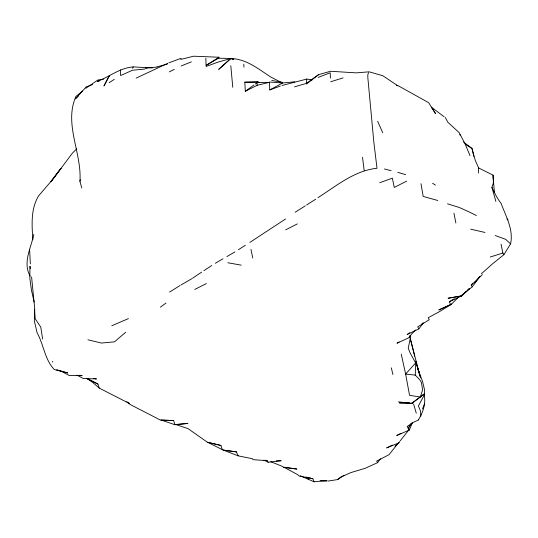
<?xml version="1.0" encoding="UTF-8"?>
<svg xmlns="http://www.w3.org/2000/svg" width="538" height="538" viewBox="0 0 538 538"><rect width="100%" height="100%" fill="white"/><g stroke="black" fill="none" stroke-linecap="round" stroke-linejoin="round"><path stroke-width="0.81" d="M400.992 433.339L396.708 435.504L409.257 430.104L407.158 426.493L413.406 422.317L418.732 419.916L418.416 419.788C422.996 412.505 426.177 403.204 424.065 394.562M258.139 81.863L244.797 82.146L245.308 91.299L257.083 85.313L257.117 82.361L267.837 82.623M31.587 276.855L34.728 308.873L34.351 321.072L37.122 332.834C43.739 344.562 44.728 359.747 54.318 369.539L67.842 372.962L57.008 369.956M478.517 172.967L478.638 167.97L475.215 160.183L472.008 148.475L463.561 142.025M409.31 402.875L399.452 402.915L411.799 403.339L420.279 397.01L422.612 389.902L421.395 382.363L419.721 379.727L415.262 375.12L415.639 362.921L410.259 353.224L408.234 348.281L410.635 336.627L409.808 335.504L409.183 337.582L397.004 343.224L399.142 341.939M481.416 273.734L492.613 263.761L503.911 254.682L510.589 243.875C513.649 229.37 505.922 216.565 501.16 203.512C497.28 198.583 494.577 193.048 491.927 187.412L493.413 182.712L493.03 175.119L478.638 167.97M294.508 86.874L306.418 83.356L306.794 79.059L312.296 79.839M410.487 339.337L419.156 372.874L415.659 361.206L420.635 377.891L417.495 367.884L422.518 381.328L424.469 389.512L424.415 394.731L418.403 405.988L420.481 410.918L420.837 416.082M81.742 187.957L79.933 181.272L80.33 179.699M33.813 234.42C31.056 247.978 22.515 262.584 30.128 276.061M409.257 430.104L412.316 422.982M368.496 72.691L367.817 74.822L367.824 77.519L373.89 142.644L377.004 168.286C354.636 170.499 336.337 185.953 317.985 197.661M399.64 441.577L399.203 442.727L386.627 447.925L392.41 445.101M422.512 408.927L424.69 403.413M132.59 68.313L133.29 66.907L152.315 67.983M205.839 58.225L206.061 65.454L218.408 58.225L219.013 57.236L193.593 56.208L180.795 59.395L181.003 58.339L168.824 62.859M411.301 423.426L408.207 428.288L411.839 422.915M237.695 455.155L236.485 451.886L223.156 450.064L238.226 455.861L238.569 455.343M327.951 481.086L337.629 479.58L340.359 477.267L351.005 472.546L365.134 468.316L377.656 462.64L380.427 458.739M469.627 288.415L461.812 295.833L448.08 298.247L460.985 296.034L472.263 286.815L479.903 276.465M400.124 440.931L409.573 429.001M409.842 332.76L407.145 334.488L418.826 328.92L423.285 323.062M479.324 277.11L474.872 282.786M398.678 442.586L389.075 454.65L376.64 461.127L377.656 462.64M415.639 362.921L405.632 374.085L409.553 395.343L420.279 397.01L424.569 393.708M472.263 286.815L471.227 285.106L472.868 283.284M418.826 328.92L417.744 326.848L429.257 319.727L428.194 317.723L439.869 311.408L451.335 304.313L459.048 296.579M421.409 324.515L423.009 322.861M395.026 446.338L397.716 443.601M76.746 148.777L72.422 153.142L50.935 181.797L61.076 168.273L50.256 182.274L38.554 195.926C30.585 209.168 31.91 224.992 32.818 239.773M415.672 330.016L411.725 333.869L409.183 337.582M78.34 96.053L75.374 98.884L86.288 86.786L92.617 84.574M471.227 285.106L482.364 274.622M466.345 291.179L460.985 296.034L461.812 295.833L449.317 301.778L450.434 304.145M467.535 290.103L469.324 288.482M125.69 332.276L114.446 341.845L101.433 343.049L87.923 339.787M82.644 91.083L75.912 96.47C63.686 124.103 81.984 152.853 79.933 181.272M306.472 84.062L318.604 74.661L330.527 71.258L356.149 72.865L369.182 71.823L382.794 75.724L397.878 85.818M398.49 401.873L411.792 403.339L423.931 394.152M245.308 91.299L253.949 84.984M255.281 84.015L257.937 82.072L259.531 82.536M160.358 307.164L166.027 303.049M306.418 83.356L318.604 74.661M85.858 88.286L97.842 80.021L103.498 79.18M337.629 479.58L344.112 475.276M192.597 278.22L201.602 272.12M203.929 270.648L211.777 265.516M109.16 82.677L114.305 79.355M285.611 218.946L249.827 242.436M238.415 249.706L245.341 245.301M206.061 65.454L219.013 57.236M295.174 212.248L305.275 205.839M306.586 204.971L315.732 199.194M169.584 292.073L180.096 285.483M449.317 301.778L454.22 298.785M411.799 403.339L412.592 402.861M215.314 263.264L223.008 258.771M226.888 256.579L234.898 251.939M181.037 284.952L191.925 278.657M257.083 85.313L269.41 82.314L269.794 89.927L282.632 82.993L294.797 81.803M133.29 66.907C119.846 67.788 109.544 76.806 97.378 81.393L99.745 80.814M285.698 229.834L297.339 223.895M406.694 181.104L394.246 187.446L392.37 178.152L379.727 182.738M169.322 71.89L174.251 69.395M194.749 289.444L206.397 283.566M136.195 78.084L167.701 63.363M451.308 304.4L438.779 309.969L451.631 304.071M111.769 325.772L128.421 318.604M181.118 65.986L191.367 61.85M318.22 77.418L330.204 72.764L330.433 78.071M269.794 89.927L280.278 86.087M206.121 66.47L218.32 62.011L230.789 58.508L233.855 59.355M330.695 81.769L343.062 77.902M490.172 257.023L502.882 253.068L503.911 254.682M281.999 85.488L306.794 79.059M157.022 66.867L167.399 64.056M263.815 460.138L268.173 462.229L281.159 460.736L276.142 460.898M174.944 424.731L173.633 420.555L160.963 419.99L174.944 424.731L187.95 423.44L175.67 424.495L188.065 428.651L207.433 442.263L220.93 445.471L222.201 449.264M144.964 69.019L132.57 70.229L120.606 75.528L120.458 69.799M300.291 475.78L314.031 481.792L327.043 480.569M157.062 67.095L145.401 68.03L146.988 68.064M257.937 82.072L244.884 82.274M218.408 58.225L231.582 58.454M173.633 420.555L160.438 420.091L129.853 404.341L126.78 401.651M320.123 480.69L326.741 481.066M268.173 462.229L267.151 460.656L253.042 459.667L252.477 458.739L238.226 455.861M269.605 82.025L282.632 82.993M415.262 375.12L405.632 374.085L401.267 354.186M223.136 450.077L236.485 451.886M284.562 467.233L296.929 469.069L283.587 467.327L282.161 466.278L270.789 461.725M93.309 378.463L96.497 378.94L83.303 378.483L77.008 375.188M227.843 262.752L241.259 265.16M271.751 80.424L282.41 82.375M314.031 481.792L312.84 478.719L299.404 476.117L297.588 474.603L283.734 467.112M79.711 375.174L82.139 375.672L68.958 375.383L61.224 371.2L56.867 369.942M470.663 229.175L485.034 232.463M220.93 445.471L207.52 442.236L222.967 449.976M305.792 477.004L312.84 478.719M384.435 168.972L391.126 170.694M307.232 478.504L308.812 478.921M423.816 196.612L437.777 200.492M397.79 172.368L405.679 174.642M495.249 235.536L505.68 239.329L510.589 243.875M265.584 460.138L267.151 460.656M396.425 85.233L398.752 86.033L428.645 102.684L435.484 113.518L431.348 107.149L444.139 116.766M447.508 203.815L459.176 207.439L467.67 211.239M233.068 59.328L230.789 58.508L218.784 69.294L230.789 58.508C246.296 58.871 258.401 69.012 270.769 77.028L281.851 82.697M87.203 378.611L92.852 382.538L99.207 388.059L129.476 403.561L128.219 402.511M468.1 211.441L476.359 215.53M86.726 378.503L97.916 384.065L99.207 388.059M87.284 378.544L97.916 384.065M460.071 134.318L465.242 144.184L472.008 148.475L473.817 156.497M432.592 183.27L435.511 185.146M506.863 218.905L508.08 219.928M445.242 117.405L447.885 122.261L459.378 132.839L460.044 135.146M377.676 121.312L382.733 132.772M465.242 144.184L470.017 155.677M413.567 403.937L416.291 413.224M491.927 187.412L495.881 201.447M493.111 176.908L494.395 192.288M410.218 338.288L414.65 356.129M391.328 367.851L392.922 374.576M34.156 302.026L31.46 290.244L29.832 278.321L29.96 266.162L30.437 268.523M250.964 249.39L252.766 258.038M501.046 244.165L502.882 253.068M453.938 213.209L455.861 222.954M420.978 183.66L423.204 196.484M42.603 339.021L40.774 327.124L35.205 318.758L34.553 309.592M52.563 361.348L52.684 362.135M493.03 175.119L493.514 178.522M362.504 157.264L364.179 170.492M232.772 87.304L230.802 65.777M30.35 263.842L29.597 249.289M243.781 64.116L243.99 67.149M108.898 76.497L103.962 85.979L109.268 75.831L108.898 76.497"/></g></svg>
